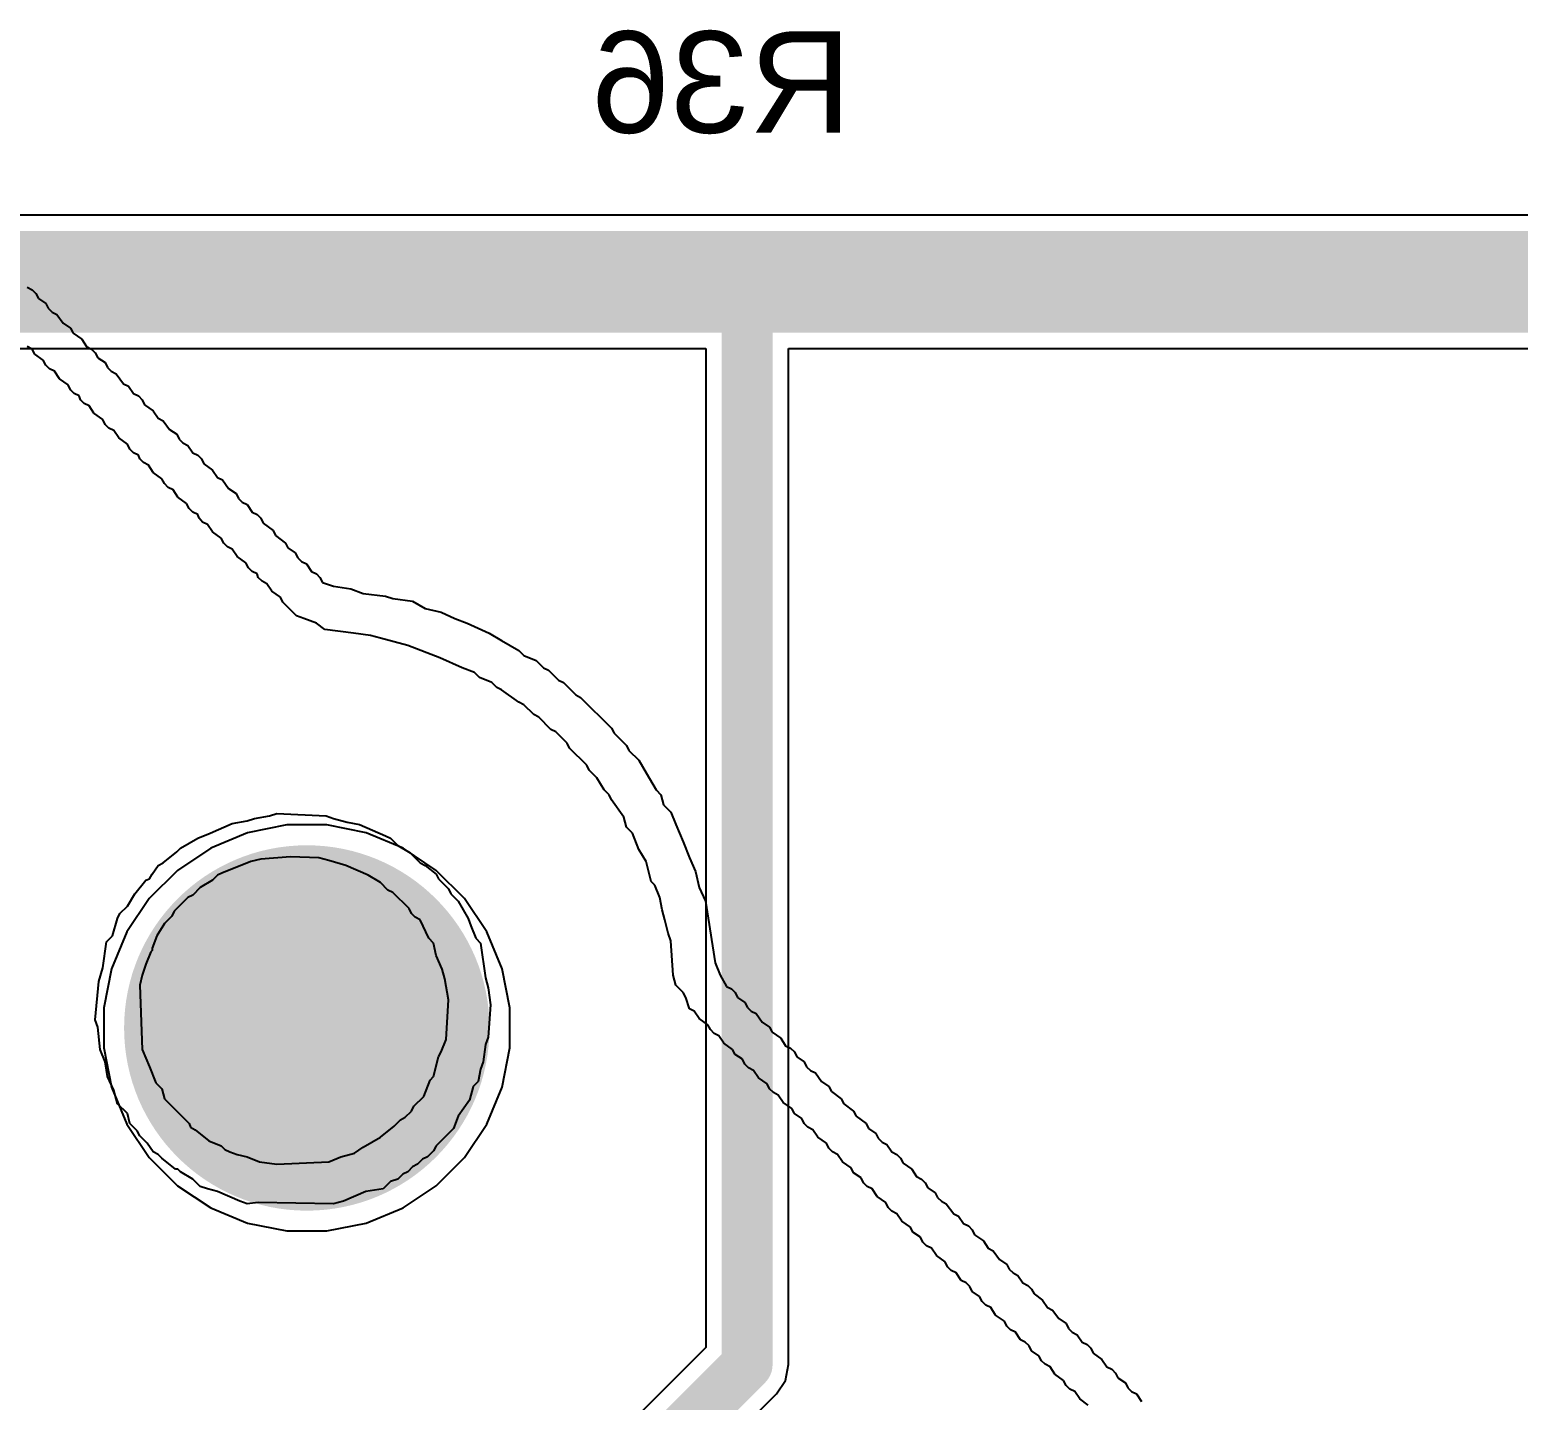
# Model space of a CAD drawing. Header units: millimetres. Extents: x 95 to 305, y 96 to 295.
# Drawn here: x 240.4 to 255.07, y 174.41 to 187.91 of the extents above; entities that cross this region are included whole.
import ezdxf

# ---------------------------------------------------------------- set-up
doc = ezdxf.new("R2010")
doc.units = ezdxf.units.MM
for name, color, linetype in [('BottomLayer', 5, 'Continuous'), ('BottomOverlay', 54, 'Continuous'), ('BottomSolder', 6, 'Continuous'), ('MultiLayer', 9, 'Continuous'), ('PadHoleLayer', 156, 'Continuous')]:
    doc.layers.add(name, color=color, linetype=linetype)
doc.styles.add('Arial', font='', dxfattribs={"height": 0.2})
doc.styles.get('Arial').set_extended_font_data('Arial')

msp = doc.modelspace()

# ---------------------------------------------------------------- hatches: boundary and pattern name
at = {"layer": 'BottomLayer'}
h = msp.add_hatch(color=5, dxfattribs=at)
edge = h.paths.add_edge_path()
edge.add_arc((243.133, 178.08), 1.75, 0, 360)
at = {"layer": 'BottomSolder'}
h = msp.add_hatch(color=6, dxfattribs=at)
edge = h.paths.add_edge_path()
edge.add_arc((243.133, 178.08), 1.8, 0, 360)
at = {"layer": 'MultiLayer'}
h = msp.add_hatch(color=9, dxfattribs=at)
edge = h.paths.add_edge_path()
edge.add_arc((243.133, 178.08), 1.75, 0, 360)
at = {"layer": 'PadHoleLayer'}
h = msp.add_hatch(color=156, dxfattribs=at)
edge = h.paths.add_edge_path()
edge.add_arc((243.133, 178.08), 1.75, 0, 360)

# ---------------------------------------------------------------- linework, layer by layer
at = {"layer": 'BottomLayer'}
for p, q in [((255.174, 186.087), (232.931, 186.087)), ((232.931, 184.776), (247.064, 184.776)), ((247.064, 184.776), (247.064, 174.932)), ((247.88, 174.763), (247.88, 184.776)), ((247.88, 184.776), (255.31, 184.776)), ((242.55, 180.003), (242.186, 179.852)), ((242.937, 180.08), (242.55, 180.003)), ((243.33, 180.08), (242.937, 180.08)), ((243.717, 180.003), (243.33, 180.08)), ((244.081, 179.852), (243.717, 180.003)), ((242.186, 179.852), (241.859, 179.633)), ((244.408, 179.633), (244.081, 179.852)), ((241.859, 179.633), (241.58, 179.355)), ((244.687, 179.355), (244.408, 179.633)), ((241.58, 179.355), (241.361, 179.027)), ((244.906, 179.027), (244.687, 179.355)), ((241.361, 179.027), (241.21, 178.663)), ((245.057, 178.663), (244.906, 179.027)), ((241.21, 178.663), (241.133, 178.277)), ((245.133, 178.277), (245.057, 178.663)), ((241.133, 178.277), (241.133, 177.883)), ((245.133, 177.883), (245.133, 178.277)), ((241.133, 177.883), (241.21, 177.496)), ((245.057, 177.496), (245.133, 177.883)), ((241.21, 177.496), (241.361, 177.132)), ((244.906, 177.132), (245.057, 177.496)), ((241.361, 177.132), (241.58, 176.805)), ((244.687, 176.805), (244.906, 177.132)), ((241.58, 176.805), (241.859, 176.526)), ((244.408, 176.526), (244.687, 176.805)), ((241.859, 176.526), (242.186, 176.307)), ((244.081, 176.307), (244.408, 176.526)), ((242.186, 176.307), (242.55, 176.157)), ((243.717, 176.157), (244.081, 176.307)), ((242.55, 176.157), (242.937, 176.08)), ((243.33, 176.08), (243.717, 176.157)), ((242.937, 176.08), (243.33, 176.08)), ((247.064, 174.932), (244.73, 172.598)), ((247.849, 174.607), (247.88, 174.763)), ((247.76, 174.475), (247.849, 174.607)), ((245.307, 172.021), (247.76, 174.475)), ((247.76, 174.475), (247.76, 174.475))]:
    msp.add_line(p, q, dxfattribs=at)
for points, const_width in [([(232.931, 185.431), (247.472, 185.431)], 1), ([(247.472, 185.431), (255.582, 185.431)], 1), ([(247.472, 174.763), (247.472, 185.431)], 0.5), ([(244.883, 172.175), (247.472, 174.763)], 0.5)]:
    msp.add_lwpolyline(points, dxfattribs=dict(at, const_width=const_width))
for points, const_width in [([(247.222, 185.431, 1), (247.722, 185.431, 1)], 0.5), ([(247.222, 185.431, 1), (247.722, 185.431, 1)], 0.5), ([(247.347, 185.431, 1), (247.597, 185.431, 1)], 0.25), ([(247.347, 174.763, 1), (247.597, 174.763, 1)], 0.25), ([(247.347, 174.763, 1), (247.597, 174.763, 1)], 0.25)]:
    msp.add_lwpolyline(points, format="xyb", close=True, dxfattribs=dict(at, const_width=const_width))
at = {"layer": 'BottomOverlay'}
for p, q in [((240.379, 185.378), (240.428, 185.353)), ((240.428, 185.353), (240.464, 185.317)), ((240.464, 185.317), (240.489, 185.268)), ((240.489, 185.268), (240.562, 185.219)), ((240.562, 185.219), (240.586, 185.171)), ((240.586, 185.171), (240.623, 185.134)), ((240.623, 185.134), (240.671, 185.11)), ((240.671, 185.11), (240.732, 185.025)), ((240.732, 185.025), (240.805, 184.976)), ((240.805, 184.976), (240.83, 184.927)), ((240.428, 184.769), (240.379, 184.793)), ((240.83, 184.927), (240.915, 184.866)), ((240.915, 184.866), (240.963, 184.793)), ((240.963, 184.793), (241.012, 184.769)), ((240.452, 184.72), (240.428, 184.769)), ((240.537, 184.66), (240.452, 184.72)), ((240.562, 184.611), (240.537, 184.66)), ((241.012, 184.769), (241.049, 184.733)), ((241.049, 184.733), (241.073, 184.684)), ((241.073, 184.684), (241.146, 184.635)), ((241.146, 184.635), (241.17, 184.587)), ((240.598, 184.574), (240.562, 184.611)), ((240.647, 184.55), (240.598, 184.574)), ((240.696, 184.477), (240.647, 184.55)), ((241.17, 184.587), (241.207, 184.55)), ((241.207, 184.55), (241.255, 184.526)), ((241.255, 184.526), (241.328, 184.428)), ((240.781, 184.416), (240.696, 184.477)), ((240.805, 184.368), (240.781, 184.416)), ((240.842, 184.331), (240.805, 184.368)), ((241.328, 184.428), (241.377, 184.404)), ((241.377, 184.404), (241.426, 184.331)), ((240.89, 184.307), (240.842, 184.331)), ((240.903, 184.27), (240.89, 184.307)), ((240.939, 184.234), (240.903, 184.27)), ((240.988, 184.209), (240.939, 184.234)), ((241.036, 184.136), (240.988, 184.209)), ((241.426, 184.331), (241.475, 184.307)), ((241.475, 184.307), (241.511, 184.27)), ((241.511, 184.27), (241.535, 184.221)), ((241.535, 184.221), (241.621, 184.161)), ((241.122, 184.075), (241.036, 184.136)), ((241.146, 184.027), (241.122, 184.075)), ((241.621, 184.161), (241.669, 184.088)), ((241.669, 184.088), (241.718, 184.063)), ((241.718, 184.063), (241.779, 183.978)), ((241.182, 183.99), (241.146, 184.027)), ((241.231, 183.966), (241.182, 183.99)), ((241.28, 183.893), (241.231, 183.966)), ((241.779, 183.978), (241.852, 183.929)), ((241.852, 183.929), (241.876, 183.881)), ((241.365, 183.832), (241.28, 183.893)), ((241.389, 183.783), (241.365, 183.832)), ((241.426, 183.747), (241.389, 183.783)), ((241.876, 183.881), (241.913, 183.844)), ((241.913, 183.844), (241.961, 183.82)), ((241.961, 183.82), (242.01, 183.747)), ((241.475, 183.723), (241.426, 183.747)), ((241.487, 183.686), (241.475, 183.723)), ((241.523, 183.65), (241.487, 183.686)), ((241.572, 183.625), (241.523, 183.65)), ((241.621, 183.552), (241.572, 183.625)), ((242.01, 183.747), (242.059, 183.723)), ((242.059, 183.723), (242.095, 183.686)), ((242.095, 183.686), (242.12, 183.637)), ((242.12, 183.637), (242.205, 183.576)), ((241.706, 183.491), (241.621, 183.552)), ((241.73, 183.443), (241.706, 183.491)), ((242.205, 183.576), (242.253, 183.503)), ((242.253, 183.503), (242.302, 183.479)), ((242.302, 183.479), (242.363, 183.394)), ((241.767, 183.406), (241.73, 183.443)), ((241.815, 183.382), (241.767, 183.406)), ((241.864, 183.309), (241.815, 183.382)), ((242.363, 183.394), (242.436, 183.345)), ((242.436, 183.345), (242.46, 183.297)), ((241.949, 183.248), (241.864, 183.309)), ((241.973, 183.199), (241.949, 183.248)), ((242.01, 183.163), (241.973, 183.199)), ((242.46, 183.297), (242.497, 183.26)), ((242.497, 183.26), (242.545, 183.236)), ((242.545, 183.236), (242.594, 183.163)), ((242.059, 183.138), (242.01, 183.163)), ((242.071, 183.102), (242.059, 183.138)), ((242.107, 183.065), (242.071, 183.102)), ((242.156, 183.041), (242.107, 183.065)), ((242.205, 182.968), (242.156, 183.041)), ((242.594, 183.163), (242.643, 183.138)), ((242.643, 183.138), (242.679, 183.102)), ((242.679, 183.102), (242.704, 183.053)), ((242.704, 183.053), (242.801, 182.98)), ((242.29, 182.907), (242.205, 182.968)), ((242.314, 182.858), (242.29, 182.907)), ((242.801, 182.98), (242.825, 182.931)), ((242.825, 182.931), (242.923, 182.858)), ((242.351, 182.822), (242.314, 182.858)), ((242.399, 182.798), (242.351, 182.822)), ((242.448, 182.725), (242.399, 182.798)), ((242.923, 182.858), (242.947, 182.81)), ((242.947, 182.81), (243.02, 182.761)), ((243.02, 182.761), (243.044, 182.712)), ((242.533, 182.664), (242.448, 182.725)), ((242.558, 182.615), (242.533, 182.664)), ((242.594, 182.579), (242.558, 182.615)), ((243.044, 182.712), (243.081, 182.676)), ((243.081, 182.676), (243.13, 182.652)), ((243.13, 182.652), (243.178, 182.579)), ((242.643, 182.554), (242.594, 182.579)), ((242.655, 182.518), (242.643, 182.554)), ((242.692, 182.481), (242.655, 182.518)), ((242.74, 182.457), (242.692, 182.481)), ((242.789, 182.384), (242.74, 182.457)), ((243.178, 182.579), (243.227, 182.554)), ((243.227, 182.554), (243.263, 182.518)), ((243.263, 182.518), (243.288, 182.469)), ((243.288, 182.469), (243.397, 182.433)), ((242.874, 182.323), (242.789, 182.384)), ((242.898, 182.274), (242.874, 182.323)), ((243.397, 182.433), (243.568, 182.408)), ((243.568, 182.408), (243.689, 182.36)), ((243.689, 182.36), (243.908, 182.335)), ((243.908, 182.335), (243.982, 182.311)), ((243.982, 182.311), (244.176, 182.286)), ((243.032, 182.14), (242.898, 182.274)), ((244.176, 182.286), (244.298, 182.213)), ((244.298, 182.213), (244.456, 182.177)), ((244.456, 182.177), (244.59, 182.116)), ((243.105, 182.116), (243.032, 182.14)), ((243.227, 182.067), (243.105, 182.116)), ((243.312, 182.007), (243.227, 182.067)), ((243.592, 181.97), (243.312, 182.007)), ((244.59, 182.116), (244.712, 182.067)), ((244.712, 182.067), (244.931, 181.97)), ((243.762, 181.946), (243.592, 181.97)), ((243.86, 181.921), (243.762, 181.946)), ((244.128, 181.848), (243.86, 181.921)), ((244.444, 181.727), (244.128, 181.848)), ((244.931, 181.97), (245.052, 181.897)), ((245.052, 181.897), (245.223, 181.8)), ((244.663, 181.629), (244.444, 181.727)), ((245.223, 181.8), (245.271, 181.751)), ((245.271, 181.751), (245.393, 181.702)), ((245.393, 181.702), (245.466, 181.629)), ((244.785, 181.581), (244.663, 181.629)), ((244.833, 181.532), (244.785, 181.581)), ((245.466, 181.629), (245.515, 181.605)), ((245.515, 181.605), (245.612, 181.508)), ((244.955, 181.483), (244.833, 181.532)), ((245.004, 181.435), (244.955, 181.483)), ((245.052, 181.41), (245.004, 181.435)), ((245.223, 181.289), (245.052, 181.41)), ((245.612, 181.508), (245.661, 181.483)), ((245.661, 181.483), (245.783, 181.362)), ((245.271, 181.264), (245.223, 181.289)), ((245.369, 181.167), (245.271, 181.264)), ((245.783, 181.362), (245.831, 181.337)), ((245.831, 181.337), (246.136, 181.033)), ((245.418, 181.143), (245.369, 181.167)), ((245.539, 181.021), (245.418, 181.143)), ((245.588, 180.997), (245.539, 181.021)), ((245.697, 180.887), (245.588, 180.997)), ((246.136, 181.033), (246.16, 180.984)), ((246.16, 180.984), (246.282, 180.863)), ((245.722, 180.838), (245.697, 180.887)), ((245.892, 180.668), (245.722, 180.838)), ((246.282, 180.863), (246.306, 180.814)), ((246.306, 180.814), (246.403, 180.717)), ((246.403, 180.717), (246.476, 180.595)), ((245.916, 180.619), (245.892, 180.668)), ((245.99, 180.546), (245.916, 180.619)), ((246.063, 180.425), (245.99, 180.546)), ((246.476, 180.595), (246.574, 180.425)), ((246.111, 180.376), (246.063, 180.425)), ((246.574, 180.425), (246.622, 180.376)), ((246.136, 180.327), (246.111, 180.376)), ((246.257, 180.157), (246.136, 180.327)), ((246.622, 180.376), (246.647, 180.278)), ((246.647, 180.278), (246.72, 180.205)), ((242.18, 179.999), (242.399, 180.096)), ((242.399, 180.096), (242.545, 180.12)), ((242.545, 180.12), (242.618, 180.145)), ((242.618, 180.145), (242.765, 180.169)), ((242.765, 180.169), (242.838, 180.193)), ((242.838, 180.193), (243.324, 180.169)), ((243.324, 180.169), (243.397, 180.145)), ((243.397, 180.145), (243.531, 180.108)), ((243.531, 180.108), (243.653, 180.084)), ((246.282, 180.059), (246.257, 180.157)), ((246.72, 180.205), (246.768, 180.084)), ((241.888, 179.853), (242.059, 179.95)), ((242.059, 179.95), (242.18, 179.999)), ((243.653, 180.084), (243.908, 179.974)), ((243.908, 179.974), (243.957, 179.95)), ((243.957, 179.95), (244.03, 179.877)), ((246.342, 179.999), (246.282, 180.059)), ((246.403, 179.84), (246.342, 179.999)), ((246.768, 180.084), (246.841, 179.913)), ((241.718, 179.707), (241.852, 179.816)), ((241.852, 179.816), (241.888, 179.853)), ((244.03, 179.877), (244.152, 179.804)), ((244.152, 179.804), (244.249, 179.707)), ((246.476, 179.719), (246.403, 179.84)), ((246.841, 179.913), (246.902, 179.755)), ((241.608, 179.597), (241.669, 179.682)), ((241.669, 179.682), (241.718, 179.707)), ((242.46, 179.67), (242.302, 179.609)), ((242.582, 179.719), (242.46, 179.67)), ((242.679, 179.743), (242.582, 179.719)), ((242.971, 179.767), (242.679, 179.743)), ((243.251, 179.755), (242.971, 179.767)), ((243.349, 179.731), (243.251, 179.755)), ((243.519, 179.682), (243.349, 179.731)), ((243.738, 179.585), (243.519, 179.682)), ((244.249, 179.707), (244.298, 179.682)), ((244.298, 179.682), (244.407, 179.597)), ((246.525, 179.524), (246.476, 179.719)), ((246.902, 179.755), (246.963, 179.621)), ((241.438, 179.402), (241.548, 179.536)), ((241.548, 179.536), (241.584, 179.548)), ((241.584, 179.548), (241.608, 179.597)), ((242.205, 179.536), (242.083, 179.463)), ((242.253, 179.585), (242.205, 179.536)), ((242.302, 179.609), (242.253, 179.585)), ((243.86, 179.512), (243.738, 179.585)), ((243.933, 179.439), (243.86, 179.512)), ((244.407, 179.597), (244.432, 179.548)), ((244.432, 179.548), (244.529, 179.451)), ((246.561, 179.487), (246.525, 179.524)), ((246.963, 179.621), (247, 179.463)), ((241.365, 179.281), (241.438, 179.402)), ((241.961, 179.366), (241.827, 179.232)), ((242.01, 179.39), (241.961, 179.366)), ((242.083, 179.463), (242.01, 179.39)), ((243.982, 179.414), (243.933, 179.439)), ((244.14, 179.256), (243.982, 179.414)), ((244.529, 179.451), (244.553, 179.402)), ((244.553, 179.402), (244.626, 179.329)), ((246.61, 179.366), (246.561, 179.487)), ((246.635, 179.244), (246.61, 179.366)), ((247, 179.463), (247.06, 179.329)), ((241.292, 179.208), (241.365, 179.281)), ((241.827, 179.232), (241.803, 179.183)), ((244.164, 179.208), (244.14, 179.256)), ((244.626, 179.329), (244.724, 179.159)), ((246.659, 179.147), (246.635, 179.244)), ((247.06, 179.329), (247.158, 178.721)), ((241.219, 178.988), (241.268, 179.159)), ((241.268, 179.159), (241.292, 179.208)), ((241.73, 179.11), (241.657, 178.988)), ((241.803, 179.183), (241.73, 179.11)), ((244.201, 179.171), (244.164, 179.208)), ((244.249, 179.147), (244.201, 179.171)), ((244.334, 178.964), (244.249, 179.147)), ((244.724, 179.159), (244.748, 179.086)), ((244.748, 179.086), (244.797, 178.964)), ((246.695, 179.013), (246.659, 179.147)), ((241.122, 178.672), (241.158, 178.928)), ((241.158, 178.928), (241.219, 178.988)), ((241.657, 178.988), (241.608, 178.867)), ((244.383, 178.915), (244.334, 178.964)), ((244.407, 178.794), (244.383, 178.915)), ((244.797, 178.964), (244.846, 178.915)), ((244.846, 178.915), (244.894, 178.575)), ((246.72, 178.94), (246.695, 179.013)), ((246.744, 178.599), (246.72, 178.94)), ((241.596, 178.83), (241.548, 178.709)), ((241.608, 178.842), (241.596, 178.83)), ((241.608, 178.867), (241.608, 178.842)), ((244.468, 178.66), (244.407, 178.794)), ((241.085, 178.538), (241.122, 178.672)), ((241.548, 178.709), (241.511, 178.599)), ((244.493, 178.563), (244.468, 178.66)), ((247.158, 178.721), (247.206, 178.599)), ((241.049, 178.161), (241.085, 178.538)), ((241.511, 178.599), (241.487, 178.502)), ((241.487, 178.502), (241.511, 177.869)), ((244.529, 178.356), (244.493, 178.563)), ((244.894, 178.575), (244.919, 178.477)), ((244.919, 178.477), (244.943, 178.307)), ((246.768, 178.502), (246.744, 178.599)), ((246.841, 178.429), (246.768, 178.502)), ((247.206, 178.599), (247.267, 178.49)), ((247.267, 178.49), (247.316, 178.465)), ((244.505, 177.966), (244.529, 178.356)), ((246.866, 178.38), (246.841, 178.429)), ((246.902, 178.27), (246.866, 178.38)), ((247.316, 178.465), (247.353, 178.429)), ((247.353, 178.429), (247.377, 178.38)), ((247.377, 178.38), (247.45, 178.331)), ((247.45, 178.331), (247.474, 178.283)), ((244.943, 178.307), (244.919, 177.991)), ((246.951, 178.246), (246.902, 178.27)), ((247, 178.173), (246.951, 178.246)), ((247.474, 178.283), (247.511, 178.246)), ((247.511, 178.246), (247.559, 178.222)), ((247.559, 178.222), (247.62, 178.137)), ((241.073, 178.088), (241.049, 178.161)), ((241.097, 177.869), (241.073, 178.088)), ((247.085, 178.112), (247, 178.173)), ((247.109, 178.064), (247.085, 178.112)), ((247.146, 178.027), (247.109, 178.064)), ((247.62, 178.137), (247.693, 178.088)), ((247.693, 178.088), (247.718, 178.039)), ((247.718, 178.039), (247.803, 177.978)), ((244.456, 177.845), (244.505, 177.966)), ((244.894, 177.918), (244.87, 177.747)), ((244.919, 177.991), (244.894, 177.918)), ((247.194, 178.003), (247.146, 178.027)), ((247.243, 177.93), (247.194, 178.003)), ((247.328, 177.869), (247.243, 177.93)), ((247.803, 177.978), (247.851, 177.905)), ((247.851, 177.905), (247.9, 177.881)), ((241.146, 177.747), (241.097, 177.869)), ((241.17, 177.601), (241.146, 177.747)), ((241.511, 177.869), (241.584, 177.698)), ((244.383, 177.601), (244.432, 177.796)), ((244.432, 177.796), (244.456, 177.845)), ((244.87, 177.747), (244.846, 177.674)), ((247.353, 177.82), (247.328, 177.869)), ((247.426, 177.772), (247.353, 177.82)), ((247.45, 177.723), (247.426, 177.772)), ((247.9, 177.881), (247.937, 177.845)), ((247.937, 177.845), (247.961, 177.796)), ((247.961, 177.796), (248.034, 177.747)), ((248.034, 177.747), (248.058, 177.698)), ((241.231, 177.467), (241.17, 177.601)), ((241.584, 177.698), (241.645, 177.54)), ((244.347, 177.565), (244.383, 177.601)), ((244.846, 177.674), (244.821, 177.552)), ((247.486, 177.686), (247.45, 177.723)), ((247.535, 177.662), (247.486, 177.686)), ((247.584, 177.589), (247.535, 177.662)), ((248.058, 177.698), (248.095, 177.662)), ((248.095, 177.662), (248.144, 177.638)), ((248.144, 177.638), (248.204, 177.552)), ((241.268, 177.333), (241.231, 177.467)), ((241.645, 177.54), (241.706, 177.479)), ((241.706, 177.479), (241.73, 177.382)), ((244.286, 177.406), (244.347, 177.565)), ((244.773, 177.504), (244.736, 177.37)), ((244.821, 177.552), (244.773, 177.504)), ((247.669, 177.528), (247.584, 177.589)), ((247.693, 177.479), (247.669, 177.528)), ((247.73, 177.443), (247.693, 177.479)), ((248.204, 177.552), (248.277, 177.504)), ((248.277, 177.504), (248.302, 177.455)), ((248.302, 177.455), (248.399, 177.382)), ((241.365, 177.236), (241.268, 177.333)), ((241.73, 177.382), (241.973, 177.139)), ((244.164, 177.26), (244.188, 177.309)), ((244.188, 177.309), (244.286, 177.406)), ((244.736, 177.37), (244.626, 177.212)), ((247.778, 177.419), (247.73, 177.443)), ((247.827, 177.346), (247.778, 177.419)), ((247.912, 177.285), (247.827, 177.346)), ((248.399, 177.382), (248.423, 177.333)), ((248.423, 177.333), (248.521, 177.26)), ((241.389, 177.139), (241.365, 177.236)), ((243.994, 177.114), (244.055, 177.175)), ((244.055, 177.175), (244.103, 177.2)), ((244.103, 177.2), (244.164, 177.26)), ((244.626, 177.212), (244.578, 177.09)), ((247.937, 177.236), (247.912, 177.285)), ((248.01, 177.187), (247.937, 177.236)), ((248.034, 177.139), (248.01, 177.187)), ((248.521, 177.26), (248.545, 177.212)), ((248.545, 177.212), (248.643, 177.139)), ((241.462, 177.066), (241.389, 177.139)), ((241.487, 177.017), (241.462, 177.066)), ((241.56, 176.944), (241.487, 177.017)), ((241.973, 177.139), (241.986, 177.102)), ((241.986, 177.102), (242.034, 177.078)), ((242.034, 177.078), (242.168, 176.968)), ((243.86, 177.005), (243.994, 177.114)), ((244.578, 177.09), (244.407, 176.92)), ((248.071, 177.102), (248.034, 177.139)), ((248.119, 177.078), (248.071, 177.102)), ((248.168, 177.005), (248.119, 177.078)), ((248.643, 177.139), (248.667, 177.09)), ((248.667, 177.09), (248.74, 177.041)), ((248.74, 177.041), (248.764, 176.993)), ((241.621, 176.859), (241.56, 176.944)), ((242.168, 176.968), (242.29, 176.92)), ((242.29, 176.92), (242.326, 176.883)), ((242.326, 176.883), (242.375, 176.859)), ((243.604, 176.847), (243.689, 176.907)), ((243.689, 176.907), (243.86, 177.005)), ((244.383, 176.871), (244.322, 176.81)), ((244.407, 176.92), (244.383, 176.871)), ((248.253, 176.944), (248.168, 177.005)), ((248.277, 176.895), (248.253, 176.944)), ((248.314, 176.859), (248.277, 176.895)), ((248.764, 176.993), (248.801, 176.956)), ((248.801, 176.956), (248.849, 176.932)), ((248.849, 176.932), (248.898, 176.859)), ((241.669, 176.834), (241.621, 176.859)), ((241.706, 176.798), (241.669, 176.834)), ((241.84, 176.688), (241.706, 176.798)), ((242.375, 176.859), (242.448, 176.834)), ((242.448, 176.834), (242.545, 176.81)), ((242.545, 176.81), (242.667, 176.761)), ((242.667, 176.761), (242.838, 176.737)), ((242.838, 176.737), (243.349, 176.761)), ((243.349, 176.761), (243.47, 176.81)), ((243.47, 176.81), (243.604, 176.847)), ((244.225, 176.737), (244.176, 176.713)), ((244.274, 176.786), (244.225, 176.737)), ((244.322, 176.81), (244.274, 176.786)), ((248.363, 176.834), (248.314, 176.859)), ((248.411, 176.761), (248.363, 176.834)), ((248.496, 176.701), (248.411, 176.761)), ((248.898, 176.859), (248.947, 176.834)), ((248.947, 176.834), (248.983, 176.798)), ((248.983, 176.798), (249.008, 176.749)), ((249.008, 176.749), (249.093, 176.688)), ((241.864, 176.688), (241.84, 176.688)), ((241.888, 176.664), (241.864, 176.688)), ((242.01, 176.591), (241.888, 176.664)), ((242.083, 176.518), (242.01, 176.591)), ((244.03, 176.591), (243.957, 176.567)), ((244.079, 176.64), (244.03, 176.591)), ((244.128, 176.664), (244.079, 176.64)), ((244.176, 176.713), (244.128, 176.664)), ((248.521, 176.652), (248.496, 176.701)), ((248.594, 176.603), (248.521, 176.652)), ((248.618, 176.555), (248.594, 176.603)), ((249.093, 176.688), (249.141, 176.615)), ((249.141, 176.615), (249.19, 176.591)), ((249.19, 176.591), (249.227, 176.555)), ((242.156, 176.494), (242.083, 176.518)), ((242.253, 176.469), (242.156, 176.494)), ((242.472, 176.372), (242.253, 176.469)), ((243.714, 176.469), (243.495, 176.372)), ((243.884, 176.494), (243.714, 176.469)), ((243.957, 176.567), (243.884, 176.494)), ((248.655, 176.518), (248.618, 176.555)), ((248.703, 176.494), (248.655, 176.518)), ((248.752, 176.421), (248.703, 176.494)), ((249.227, 176.555), (249.251, 176.506)), ((249.251, 176.506), (249.324, 176.457)), ((249.324, 176.457), (249.348, 176.409)), ((242.545, 176.348), (242.472, 176.372)), ((242.655, 176.36), (242.545, 176.348)), ((243.397, 176.348), (242.655, 176.36)), ((243.495, 176.372), (243.397, 176.348)), ((248.837, 176.36), (248.752, 176.421)), ((248.862, 176.311), (248.837, 176.36)), ((248.898, 176.275), (248.862, 176.311)), ((249.348, 176.409), (249.385, 176.372)), ((249.385, 176.372), (249.434, 176.348)), ((249.434, 176.348), (249.507, 176.25)), ((248.947, 176.25), (248.898, 176.275)), ((248.995, 176.177), (248.947, 176.25)), ((249.081, 176.116), (248.995, 176.177)), ((249.507, 176.25), (249.555, 176.226)), ((249.555, 176.226), (249.604, 176.153)), ((249.604, 176.153), (249.653, 176.129)), ((249.105, 176.068), (249.081, 176.116)), ((249.178, 176.019), (249.105, 176.068)), ((249.202, 175.97), (249.178, 176.019)), ((249.653, 176.129), (249.689, 176.092)), ((249.689, 176.092), (249.713, 176.043)), ((249.713, 176.043), (249.799, 175.983)), ((249.799, 175.983), (249.847, 175.91)), ((249.239, 175.934), (249.202, 175.97)), ((249.288, 175.91), (249.239, 175.934)), ((249.336, 175.837), (249.288, 175.91)), ((249.421, 175.776), (249.336, 175.837)), ((249.847, 175.91), (249.896, 175.885)), ((249.896, 175.885), (249.957, 175.8)), ((249.446, 175.727), (249.421, 175.776)), ((249.482, 175.69), (249.446, 175.727)), ((249.531, 175.666), (249.482, 175.69)), ((249.957, 175.8), (250.03, 175.751)), ((250.03, 175.751), (250.054, 175.703)), ((250.054, 175.703), (250.091, 175.666)), ((249.58, 175.593), (249.531, 175.666)), ((249.628, 175.569), (249.58, 175.593)), ((249.665, 175.532), (249.628, 175.569)), ((250.091, 175.666), (250.139, 175.642)), ((250.139, 175.642), (250.188, 175.569)), ((250.188, 175.569), (250.237, 175.544)), ((250.237, 175.544), (250.273, 175.508)), ((249.689, 175.484), (249.665, 175.532)), ((249.762, 175.435), (249.689, 175.484)), ((249.786, 175.386), (249.762, 175.435)), ((250.273, 175.508), (250.298, 175.459)), ((250.298, 175.459), (250.383, 175.398)), ((250.383, 175.398), (250.431, 175.325)), ((249.823, 175.35), (249.786, 175.386)), ((249.872, 175.325), (249.823, 175.35)), ((249.92, 175.252), (249.872, 175.325)), ((250.006, 175.192), (249.92, 175.252)), ((250.431, 175.325), (250.48, 175.301)), ((250.48, 175.301), (250.541, 175.216)), ((250.03, 175.143), (250.006, 175.192)), ((250.066, 175.106), (250.03, 175.143)), ((250.115, 175.082), (250.066, 175.106)), ((250.541, 175.216), (250.614, 175.167)), ((250.614, 175.167), (250.638, 175.119)), ((250.638, 175.119), (250.675, 175.082)), ((250.164, 175.009), (250.115, 175.082)), ((250.212, 174.985), (250.164, 175.009)), ((250.249, 174.948), (250.212, 174.985)), ((250.675, 175.082), (250.724, 175.058)), ((250.724, 175.058), (250.772, 174.985)), ((250.772, 174.985), (250.821, 174.96)), ((250.821, 174.96), (250.857, 174.924)), ((250.273, 174.899), (250.249, 174.948)), ((250.346, 174.851), (250.273, 174.899)), ((250.371, 174.802), (250.346, 174.851)), ((250.857, 174.924), (250.882, 174.875)), ((250.882, 174.875), (250.967, 174.814)), ((250.967, 174.814), (251.016, 174.741)), ((250.407, 174.766), (250.371, 174.802)), ((250.456, 174.741), (250.407, 174.766)), ((250.504, 174.668), (250.456, 174.741)), ((250.59, 174.607), (250.504, 174.668)), ((251.016, 174.741), (251.064, 174.717)), ((251.064, 174.717), (251.101, 174.68)), ((251.101, 174.68), (251.125, 174.632)), ((250.614, 174.559), (250.59, 174.607)), ((250.651, 174.522), (250.614, 174.559)), ((250.699, 174.498), (250.651, 174.522)), ((251.125, 174.632), (251.198, 174.583)), ((251.198, 174.583), (251.223, 174.534)), ((251.223, 174.534), (251.259, 174.498)), ((250.748, 174.425), (250.699, 174.498)), ((250.833, 174.364), (250.748, 174.425)), ((251.259, 174.498), (251.308, 174.474)), ((251.308, 174.474), (251.356, 174.4))]:
    msp.add_line(p, q, dxfattribs=at)

# ---------------------------------------------------------------- texts
at = {"layer": 'BottomOverlay', "style": 'Arial', "text_generation_flag": 2}
msp.add_text('R36', height=1, dxfattribs=at).set_placement((248.5, 186.9))

doc.saveas('drawing.dxf')
